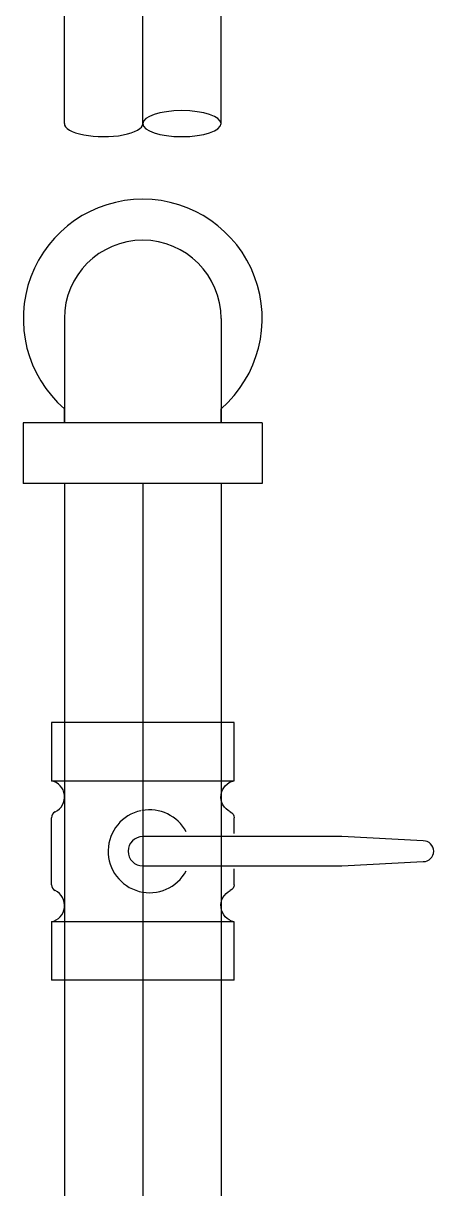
# Model space of a CAD drawing. Header units: millimetres. Extents: x -69706 to 52883, y -6882 to 68885.
# Drawn here: x -32441 to -32283, y 35489.5 to 35938 of the extents above; entities that cross this region are included whole.
import ezdxf

# ---------------------------------------------------------------- set-up
doc = ezdxf.new("R2010")
doc.units = ezdxf.units.MM
doc.layers.add('XFM1Q40$0$COL', color=1, linetype='Continuous')
doc.layers.add('XFM1Q40$0$M-EQPM-MAU', color=22, linetype='Continuous')

# ---------------------------------------------------------------- blocks, each defined once
blk = doc.blocks.new('XFM1Q40$0$A$C6DF15AF1')
at = {"layer": 'XFM1Q40$0$M-EQPM-MAU'}
for p, q in [((13590.872, -13757.618), (13590.872, -13748.424)), ((13593.207, -13748.424), (13590.872, -13748.424)), ((13593.207, -13757.618), (13593.207, -13748.424)), ((13574.008, -13749.506), (13571.762, -13749.506)), ((13571.762, -13756.536), (13571.762, -13749.506)), ((13574.008, -13756.536), (13574.008, -13749.506)), ((13575.434, -13749.506), (13578.01, -13749.506)), ((13581.682, -13749.506), (13579.437, -13749.506)), ((13579.437, -13749.506), (13579.437, -13756.536)), ((13581.682, -13756.536), (13581.682, -13749.506)), ((13590.872, -13750.006), (13558.072, -13750.005)), ((13597.222, -13750.005, 0), (13593.207, -13750.005)), ((13593.207, -13750.005), (13593.753, -13750.005)), ((13604.73, -13750.004, 0), (13645.372, -13750.005, 0)), ((13590.872, -13753.021), (13558.072, -13753.021)), ((13604.73, -13753.019, 0), (13645.372, -13753.02, 0)), ((13590.872, -13756.036), (13558.072, -13756.036)), ((13597.222, -13756.037, 0), (13593.207, -13756.037)), ((13593.207, -13756.037), (13593.753, -13756.037)), ((13593.207, -13756.037), (13593.753, -13756.037)), ((13604.73, -13756.035, 0), (13645.372, -13756.035, 0)), ((13571.762, -13756.536), (13574.008, -13756.536)), ((13575.434, -13756.536), (13576.039, -13756.536)), ((13577.406, -13756.536), (13578.01, -13756.536)), ((13579.437, -13756.536), (13581.682, -13756.536)), ((13593.207, -13757.618), (13590.872, -13757.618))]:
    blk.add_line(p, q, dxfattribs=at)
for points in [[(13577.287, -13754.03), (13577.287, -13753.021, 1), (13576.158, -13753.021), (13576.158, -13754.15)], [(13576.158, -13760.69), (13576.322, -13763.82, 1), (13577.123, -13763.82), (13577.287, -13760.69)]]:
    blk.add_lwpolyline(points, format="xyb", dxfattribs=at)
for points in [[(13576.158, -13753.021), (13576.158, -13760.69)], [(13577.287, -13760.69), (13577.287, -13754.03)]]:
    blk.add_lwpolyline(points, dxfattribs=at)
for centre, radius, start, end in [((13597.222, -13753.021), 4.597, 221.0014, 138.9986), ((13597.222, -13753.021), 3.016, 270, 90), ((13576.722, -13753.286), 1.595, 12.1315, 241.8571), ((13576.722, -13753.286), 1.595, 298.1429, 10.8421)]:
    blk.add_arc(centre, radius, start, end, dxfattribs=at)
for centre, major_axis, ratio, start_param, end_param in [((13574.632, -13749.374), (-0.451, 0.451), 1, 0.993395, 3.480999), ((13575.434, -13749.758), (-0.178, 0.178), 1, -0.785398, 0.339406), ((13578.01, -13749.758), (-0.178, 0.178), 1, 4.372983, 5.497787), ((13578.813, -13749.374), (0.451, 0.451), 1, 2.802187, 5.289791), ((13604.726, -13751.512), (0, 1.508), 0.331651, -0.006585, 3.141593)]:
    blk.add_ellipse(centre, major_axis=major_axis, ratio=ratio, start_param=start_param, end_param=end_param, dxfattribs=at)
at = {"layer": 'XFM1Q40$0$M-EQPM-MAU', "extrusion": (0, 0, -1)}
blk.add_ellipse((13604.726, -13754.527), major_axis=(0, -1.508), ratio=0.331651, dxfattribs=at)
for centre, major_axis, start_param, end_param in [((13574.632, -13756.668), (0.451, 0.451), 4.134987, 6.622591), ((13578.813, -13756.668), (-0.451, 0.451), 5.943779, 8.431383), ((13575.434, -13756.284), (0.178, 0.178), 2.356194, 3.480999), ((13578.01, -13756.284), (0.178, 0.178), 1.23139, 2.356194)]:
    blk.add_ellipse(centre, major_axis=major_axis, ratio=1, start_param=start_param, end_param=end_param, dxfattribs=at)
blk = doc.blocks.new('XFM1Q40$0$A$C400517eb')
at = {"layer": 'XFM1Q40$0$COL', "xscale": 10.00000000000001, "yscale": 10.00000000000001, "zscale": 10.00000000000001, "rotation": 90}
blk.add_blockref('XFM1Q40$0$A$C6DF15AF1', (147014.81, -51517.22), dxfattribs=at)

msp = doc.modelspace()

# ---------------------------------------------------------------- block references
msp.add_blockref('XFM1Q40$0$A$C400517eb', (-316940.039, -48630.666))

doc.saveas('drawing.dxf')
